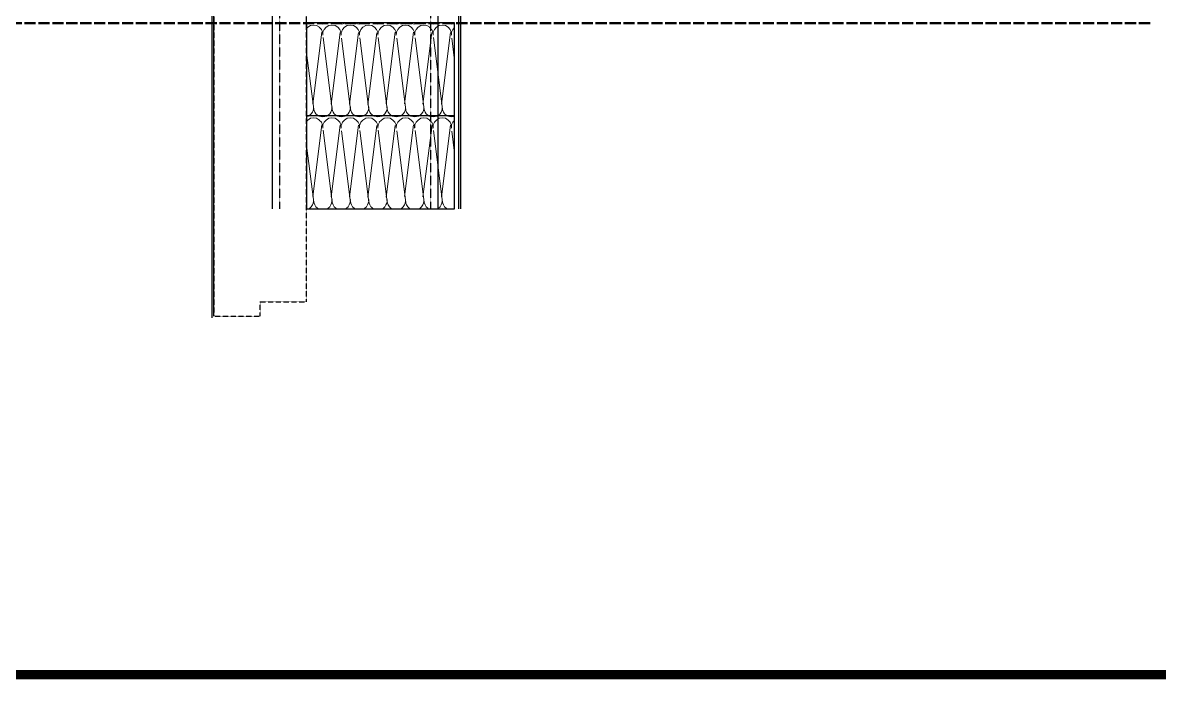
# Model space of a CAD drawing. Header units: millimetres. Extents: x 0 to 119933, y -45162 to 41221.
# Drawn here: x 32585 to 33809, y -5 to 702 of the extents above; entities that cross this region are included whole.
import ezdxf

# ---------------------------------------------------------------- set-up
doc = ezdxf.new("R2010")
doc.units = ezdxf.units.MM
for name, pattern in [('ACAD_ISO02W100', [15, 12, -3]), ('ACAD_ISO04W100', [30, 24, -3, 0, -3]), ('CENTER', [2, 1.25, -0.25, 0.25, -0.25]), ('DASH', [0.35, 0.25, -0.1]), ('HIDDEN', [0.375, 0.25, -0.125])]:
    doc.linetypes.add(name, pattern=pattern)
doc.layers.get('DEFPOINTS').update_dxf_attribs({"color": 166})
for name, color, linetype in [('F-Alum', 4, 'Continuous'), ('F-SSTEEL', 3, 'Continuous'), ('F-steel', 3, 'Continuous'), ('F_ALUM', 4, 'Continuous'), ('F_CNTR', 1, 'ACAD_ISO04W100'), ('F_DASH', 8, 'ACAD_ISO02W100'), ('F_INSU', 8, 'Continuous'), ('INSUL', 8, 'Continuous')]:
    doc.layers.add(name, color=color, linetype=linetype)
pattern_1 = [(171.78891, (53.300008, 199.047619), (-673.2017241561263, 100.0000024861343), [3.334189, -696.8453999999999]), (146.908661, (56.22287299999999, 197.142857), (-158.400404383208, 100.0000013838884), [3.488733, -729.14512]), (132.32733, (58.39145, 194.761905), (-178.2004572863525, 199.9999991336096), [3.220506, -673.0858000000001]), (114.796992, (59.71145300000001, 191.904762), (-39.60010136608867, 99.99999941106627), [3.147328, -327.32212]), (91.62022409999996, (59.805739, 188.571429), (-19.80005000361191, 599.9999997105077), [3.334667, -696.9453000000001]), (82.82482490000001, (50.094286, 111.428571), (138.6003494418545, 1099.99999703413), [77.75173799999999, -16250.113]), (97.17517500000001, (69.705765, 111.428571), (-138.6003524828371, 1099.999996651516), [77.75173799999999, -16250.113]), (88.37977579999999, (59.994311, 188.571429), (19.80004305400807, 599.9999999021459), [3.334667, -696.9453000000001]), (65.203007, (60.088597, 191.904762), (39.60010129581894, 99.99999955872296), [3.147327999999999, -327.32212]), (47.67266910000001, (61.408601, 194.761905), (178.2004567313952, 199.9999997012696), [3.220506, -673.0858000000001]), (33.09133830000001, (63.577178, 197.142857), (158.4004028750618, 100.0000036376688), [3.488733, -729.14512]), (8.211089519999998, (66.50004200000001, 199.047619), (673.2017245654226, 99.99999981557866), [3.334189, -696.8453999999999]), (87.16616460000002, (50, 109.52381), (19.80004178584671, 300.0000003017782), [1.907094, -398.5826499999999]), (103.901385, (50.47143, 107.619048), (-79.20020264660533, 299.9999996283441), [1.962234, -410.1069900000001]), (111.603615, (51.225717, 105.714286), (-19.80005052895802, 99.99999996627346), [2.048675, -105.50674]), (122.761347, (52.451435, 103.809524), (-59.40015357165495, 99.99999895630117), [2.265061, -473.39773]), (138.290552, (54.054296, 102.380952), (-118.8003028617563, 100.0000020556398), [2.147087, -448.74108]), (152.003514, (55.845729, 101.428571), (-178.2004575064848, 99.99999862560198), [2.028857, -424.0311900000002]), (166.477202, (57.825734, 100.952381), (-396.0010138359246, 100.0000032088846), [2.036462, -425.6205499999999]), (167.070755, (59.900025, 100.47619), (-415.8010658158154, 99.99999981188667), [2.128248, -444.80388]), (12.9292444, (59.900025, 100.47619), (415.8010659680223, 99.99999935621649), [2.128248, -444.80388]), (13.5227975, (61.97431599999999, 100.952381), (396.0010147085893, 99.99999975312382), [2.036462, -425.6205499999999]), (27.99648529999999, (63.954321, 101.428571), (198.0005052749504, 100.0000036439555), [2.028857, -424.0311900000001]), (41.70944699999999, (65.74575499999999, 102.380952), (118.8003019456718, 100.0000029682972), [2.147087, -448.7410799999999]), (57.23865219999999, (67.34861599999999, 103.809524), (198.0005044485324, 300.0000016678519), [2.265060999999999, -473.3977299999999]), (68.396384, (68.574333, 105.714286), (19.80005041478078, 100.0000003570638), [2.048675, -105.50674]), (76.098615, (69.328621, 107.619048), (19.80005075413857, 99.99999951570958), [1.962234, -410.1069899999999]), (92.83383529999998, (69.800051, 109.52381), (-19.80005025124201, 299.9999998913794), [1.907094000000001, -398.5826500000001])]

# ---------------------------------------------------------------- blocks, each defined once
blk = doc.blocks.new('*U108')
at = {"layer": 'INSUL', "lineweight": 0}
h = blk.add_hatch(dxfattribs=at)
h.set_pattern_fill('岩棉', color=256, scale=100, style=0, pattern_type=2)
h.set_pattern_definition(pattern_1)
h.paths.add_polyline_path([(0, 0), (159.4444201896549, 0), (159.4444201896549, 100), (0, 100)])
at = {"layer": 'INSUL'}
blk.add_lwpolyline([(0, 0), (159.4444201896549, 0), (159.4444201896549, 100), (0, 100)], close=True, dxfattribs=at)
blk = doc.blocks.new('*U109')
at = {"layer": 'INSUL', "lineweight": 0}
h = blk.add_hatch(dxfattribs=at)
h.set_pattern_fill('岩棉', color=256, scale=100, style=0, pattern_type=2)
h.set_pattern_definition(pattern_1)
h.paths.add_polyline_path([(0, 0), (159.4444201896549, 0), (159.4444201896549, 100), (0, 100)])
at = {"layer": 'INSUL'}
blk.add_lwpolyline([(0, 0), (159.4444201896549, 0), (159.4444201896549, 100), (0, 100)], close=True, dxfattribs=at)

msp = doc.modelspace()

# ---------------------------------------------------------------- linework, layer by layer
at = {"layer": 'DEFPOINTS', "color": 3, "linetype": 'CENTER', "ltscale": 100, "const_width": 10}
msp.add_lwpolyline([(25771.47104621644, 5625.369825634261), (34633.54557595117, 5625.369825634261), (34633.54557595117, 0), (25771.47104621644, 0)], close=True, dxfattribs=at)
at = {"layer": 'F-Alum', "color": 8, "linetype": 'DASH'}
for points, elevation in [([(32862.23161892386, 501.8936667378121), (32862.23161892226, 1235.655663896859)], -0.665965746550742), ([(33024.70848047631, 501.8936667378121), (33024.70848047471, 1235.655663896859)], 0.1006544763972422)]:
    msp.add_lwpolyline(points, dxfattribs=dict(at, elevation=elevation))
at = {"layer": 'F-SSTEEL', "elevation": -1.466983626357653}
msp.add_lwpolyline([(33054.90139171859, 501.8936667378121), (33054.90139171859, 1235.655663899624), (33215.08030426485, 1235.655663896684), (33239.6180483335, 1223.22403948438), (33239.00399778417, 1221.644685167511), (33214.49062090024, 1234.155663896684), (33056.90139171859, 1234.155663900468), (33056.90139171859, 501.8936667378121)], dxfattribs=at)
at = {"layer": 'F-steel', "ltscale": 10}
for points, elevation in [([(32854.23161892362, 501.8936667378121), (32854.23161892203, 1235.655663896859)], -0.665965746550742), ([(33032.70848047648, 501.8936667378121), (33032.70848047489, 1235.655663896859)], 0.1006544763972422)]:
    msp.add_lwpolyline(points, dxfattribs=dict(at, elevation=elevation))
at = {"layer": 'F_ALUM', "elevation": 0.2969518524737598}
msp.add_lwpolyline([(32791.00286421221, 386.1875848219615), (32790.90245069028, 1233.65668253854, 0.414213562373095), (32788.90245069028, 1235.65668253854), (32727.9502423316, 1235.65668253854, 0.1989123673787665), (32726.53602876922, 1235.070896100925), (32718.05074739497, 1226.585614726735), (32719.46496095735, 1225.171401164351), (32727.9502423316, 1233.65668253854), (32788.90245069028, 1233.65668253854), (32789.00286421221, 384.1875848219615)], format="xyb", dxfattribs=at)
at = {"layer": 'F_CNTR'}
msp.add_line((0, 0), (100188.6595745599, 0), dxfattribs=at)
at = {"layer": 'F_DASH', "lineweight": 50}
msp.add_line((33799.22831644688, 701.6565566129984, 0.8596676767450315), (32310.11021354795, 701.6565566129984, 0.8596676767450315), dxfattribs=at)
at = {"layer": 'F_INSU', "color": 8, "linetype": 'HIDDEN', "elevation": 0.02205573957008289}
msp.add_lwpolyline([(32840.93221622659, 401.6517396321988), (32890.97995409631, 401.6517396321697), (32890.98030195077, 1235.543384051855), (32790.98030195077, 1235.543384051855), (32790.97995409631, 386.0698542514119), (32840.93221594737, 386.1684243505415)], close=True, dxfattribs=at)

# ---------------------------------------------------------------- block references
at = {"layer": 'INSUL', "ltscale": 18000, "extrusion": (8.387207337774513e-10, 6.097445596511965e-10, -1), "xscale": -1}
for name, p in [('*U109', (-32890.97995409614, 602.1355938430022, 0.6463030425640558)), ('*U108', (-32890.97995409578, 501.8936667372504, 0.9211989624348406))]:
    msp.add_blockref(name, p, dxfattribs=at)

doc.saveas('drawing.dxf')
